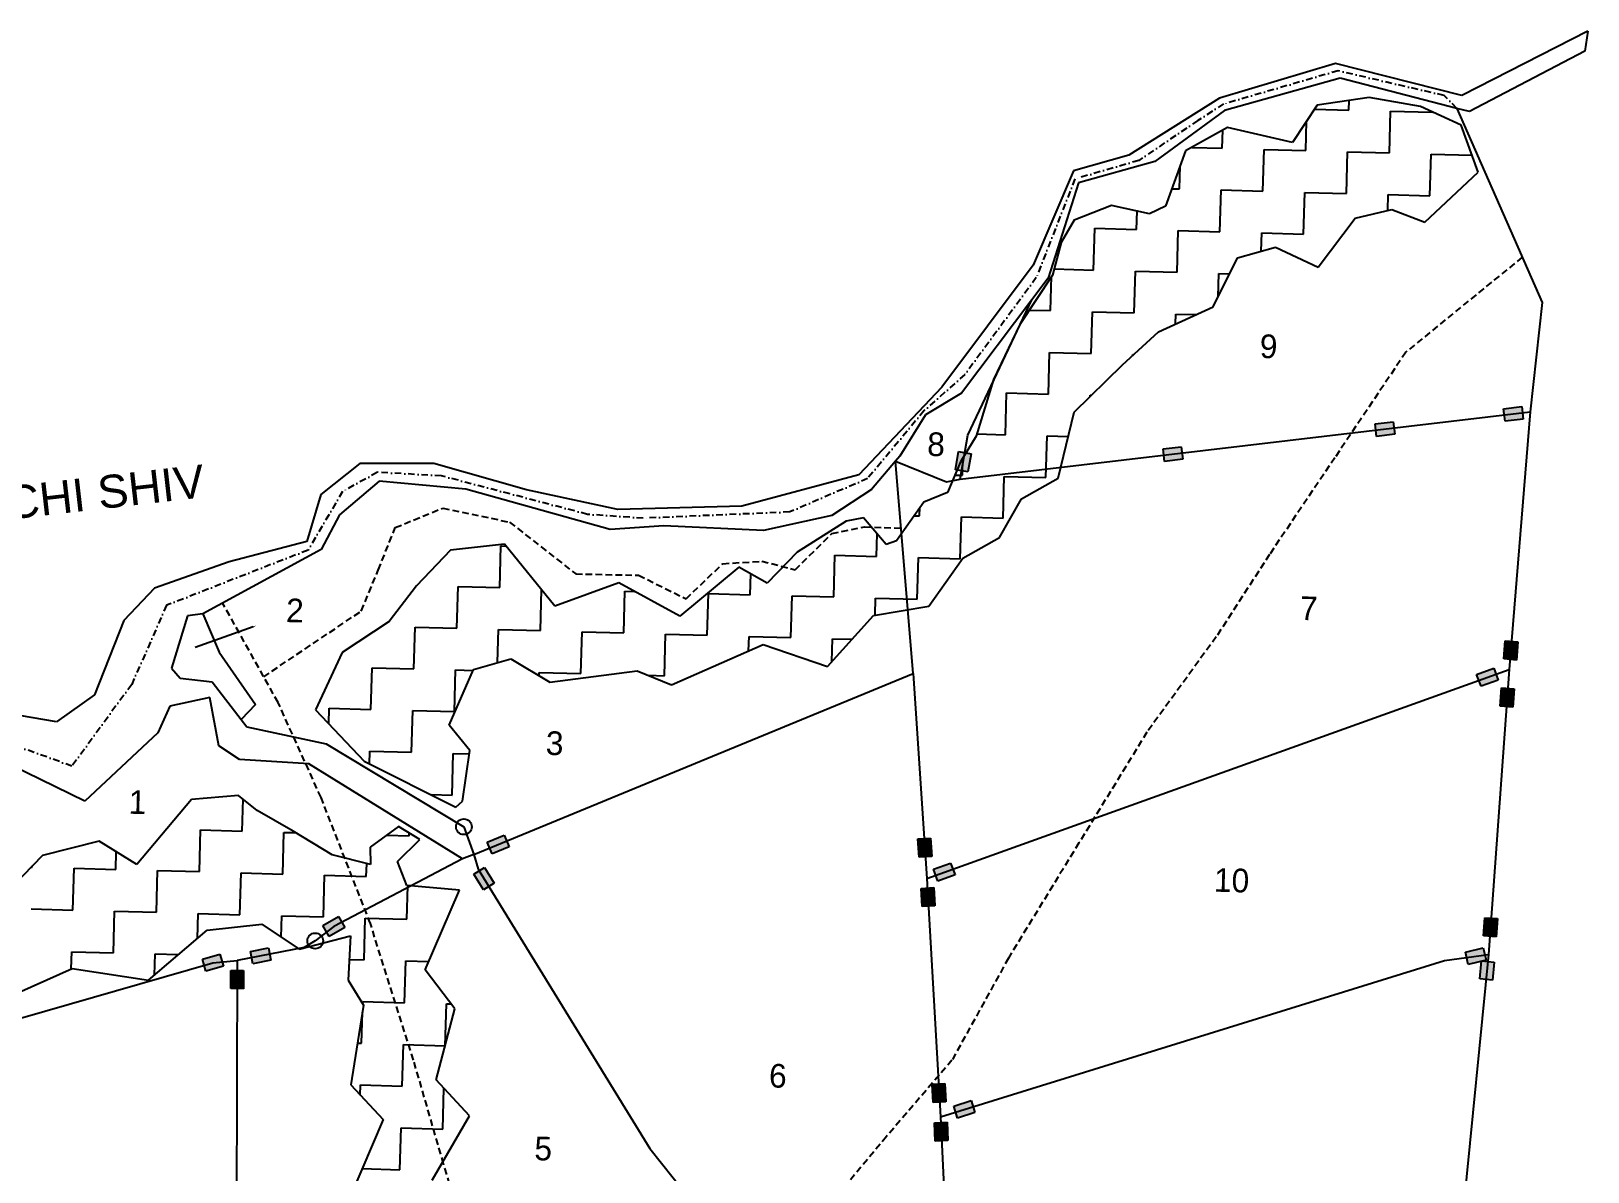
# Model space of a CAD drawing. Header units: feet. Extents: x 313457 to 315611, y 1901048 to 1904510.
# Drawn here: x 314296 to 315472, y 1903648 to 1904510 of the extents above; entities that cross this region are included whole.
import ezdxf

# ---------------------------------------------------------------- set-up
doc = ezdxf.new("R2010")
doc.units = ezdxf.units.FT
doc.header["$MEASUREMENT"] = 0
doc.linetypes.add('DASHDOT', pattern=[1, 0.5, -0.25, 0, -0.25])
doc.linetypes.add('DASHED', pattern=[0.75, 0.5, -0.25])
for name, color, linetype in [('LINE_FOOTPATH', 1, 'DASHED'), ('OFF', 1, 'Continuous'), ('POLY_HATCH', 12, 'Continuous'), ('POLY_PARCEL', 6, 'Continuous'), ('POLY_WATER', 4, 'Continuous'), ('TEXT_MAPOUT', 7, 'Continuous'), ('TEXT_PARCEL', 7, 'Continuous'), ('V_BOUND_LINE', 7, 'Continuous'), ('V_BOUND_STREAM_LINE', 7, 'DASHDOT')]:
    doc.layers.add(name, color=color, linetype=linetype)
doc.styles.get("Standard").update_dxf_attribs({"font": 'arial.ttf'})
doc.styles.add('TEXT_MAP', font='')
doc.styles.get('TEXT_MAP').set_extended_font_data('Kruti Dev 050')

msp = doc.modelspace()

# ---------------------------------------------------------------- hatches: boundary and pattern name
for points in [[(315408.5, 1904225), (315409.7, 1904215.5), (315423.4, 1904217.1), (315422.3, 1904226.6)], [(315326.3, 1904205.7), (315325.2, 1904215.2), (315311.5, 1904213.5), (315312.6, 1904204)], [(315006.4, 1904190.9), (314996.9, 1904192.6), (314994.6, 1904178.9), (315004, 1904177.3)], [(315166.2, 1904186.8), (315165, 1904196.3), (315151.3, 1904194.6), (315152.4, 1904185.1)], [(315408.7, 1904035.9), (315418.2, 1904035.1), (315419.3, 1904048.9), (315409.8, 1904049.6)], [(315404.5, 1904020), (315401.2, 1904029), (315388.2, 1904024.3), (315391.5, 1904015.3)], [(315406, 1904000.2), (315415.6, 1903999.5), (315416.6, 1904013.3), (315407, 1904014)], [(314657.3, 1903893.9), (314653.7, 1903902.7), (314640.9, 1903897.4), (314644.5, 1903888.6)], [(314967.1, 1903886.1), (314976.6, 1903886.7), (314975.7, 1903900.5), (314966.2, 1903899.9)], [(314638, 1903861.5), (314646.2, 1903866.5), (314638.9, 1903878.3), (314630.8, 1903873.3)], [(314994.2, 1903872.7), (314990.9, 1903881.7), (314977.9, 1903877), (314981.2, 1903868)], [(314969.4, 1903848.8), (314978.9, 1903849.4), (314978.1, 1903863.2), (314968.6, 1903862.6)], [(314533.4, 1903833), (314528.6, 1903841.3), (314516.6, 1903834.4), (314521.4, 1903826.1)], [(315393.4, 1903826.6), (315403, 1903825.9), (315404, 1903839.7), (315394.4, 1903840.4)], [(314425.8, 1903809), (314428.4, 1903799.9), (314441.7, 1903803.7), (314439, 1903812.9)], [(314477.5, 1903808.2), (314475.6, 1903817.6), (314462.1, 1903814.9), (314463.9, 1903805.5)], [(315379.7, 1903814.4), (315381.9, 1903805.1), (315395.4, 1903808.2), (315393.2, 1903817.6)], [(315390.6, 1903794.1), (315400.1, 1903793.2), (315401.4, 1903806.9), (315391.9, 1903807.9)], [(314447.1, 1903786.8), (314456.7, 1903786.7), (314456.7, 1903800.6), (314447.1, 1903800.6)], [(314977.8, 1903700.7), (314987.3, 1903701.3), (314986.5, 1903715.1), (314977, 1903714.6)], [(315009.2, 1903693.1), (315006.4, 1903702.2), (314993.2, 1903698.1), (314996, 1903689)], [(314979.3, 1903671.5), (314988.8, 1903672), (314988.2, 1903685.8), (314978.6, 1903685.3)]]:
    msp.add_hatch(color=256).paths.add_polyline_path(points)

# ---------------------------------------------------------------- linework, layer by layer
for p, q in [((315408.5, 1904225), (315422.3, 1904226.6)), ((315409.7, 1904215.5), (315408.5, 1904225)), ((315422.3, 1904226.6), (315423.4, 1904217.1)), ((315311.5, 1904213.5), (315325.2, 1904215.2)), ((315312.6, 1904204), (315311.5, 1904213.5)), ((315325.2, 1904215.2), (315326.3, 1904205.7)), ((315423.4, 1904217.1), (315409.7, 1904215.5)), ((315326.3, 1904205.7), (315312.6, 1904204)), ((314994.6, 1904178.9), (314996.9, 1904192.6)), ((314996.9, 1904192.6), (315006.4, 1904190.9)), ((315006.4, 1904190.9), (315004, 1904177.3)), ((315151.3, 1904194.6), (315165, 1904196.3)), ((315152.4, 1904185.1), (315151.3, 1904194.6)), ((315165, 1904196.3), (315166.2, 1904186.8)), ((315004, 1904177.3), (314994.6, 1904178.9)), ((315166.2, 1904186.8), (315152.4, 1904185.1)), ((315408.7, 1904035.9), (315409.8, 1904049.6)), ((315409.8, 1904049.6), (315419.3, 1904048.9)), ((315419.3, 1904048.9), (315418.2, 1904035.1)), ((315388.2, 1904024.3), (315401.2, 1904029)), ((315391.5, 1904015.3), (315388.2, 1904024.3)), ((315401.2, 1904029), (315404.5, 1904020)), ((315418.2, 1904035.1), (315408.7, 1904035.9)), ((315404.5, 1904020), (315391.5, 1904015.3)), ((315406, 1904000.2), (315407, 1904014)), ((315407, 1904014), (315416.6, 1904013.3)), ((315416.6, 1904013.3), (315415.6, 1903999.5)), ((315415.6, 1903999.5), (315406, 1904000.2)), ((314640.9, 1903897.4), (314653.7, 1903902.7)), ((314644.5, 1903888.6), (314640.9, 1903897.4)), ((314653.7, 1903902.7), (314657.3, 1903893.9)), ((314966.2, 1903899.9), (314975.7, 1903900.5)), ((314967.1, 1903886.1), (314966.2, 1903899.9)), ((314975.7, 1903900.5), (314976.6, 1903886.7)), ((314657.3, 1903893.9), (314644.5, 1903888.6)), ((314976.6, 1903886.7), (314967.1, 1903886.1)), ((314630.8, 1903873.3), (314638.9, 1903878.3)), ((314638, 1903861.5), (314630.8, 1903873.3)), ((314638.9, 1903878.3), (314646.2, 1903866.5)), ((314977.9, 1903877), (314990.9, 1903881.7)), ((314981.2, 1903868), (314977.9, 1903877)), ((314994.2, 1903872.7), (314981.2, 1903868)), ((314990.9, 1903881.7), (314994.2, 1903872.7)), ((314646.2, 1903866.5), (314638, 1903861.5)), ((314968.6, 1903862.6), (314978.1, 1903863.2)), ((314969.4, 1903848.8), (314968.6, 1903862.6)), ((314978.1, 1903863.2), (314978.9, 1903849.4)), ((314978.9, 1903849.4), (314969.4, 1903848.8)), ((314516.6, 1903834.4), (314528.6, 1903841.3)), ((314528.6, 1903841.3), (314533.4, 1903833)), ((315393.4, 1903826.6), (315394.4, 1903840.4)), ((315394.4, 1903840.4), (315404, 1903839.7)), ((315404, 1903839.7), (315403, 1903825.9)), ((314521.4, 1903826.1), (314516.6, 1903834.4)), ((314533.4, 1903833), (314521.4, 1903826.1)), ((315403, 1903825.9), (315393.4, 1903826.6)), ((314425.8, 1903809), (314439, 1903812.9)), ((314439, 1903812.9), (314441.7, 1903803.7)), ((314462.1, 1903814.9), (314475.6, 1903817.6)), ((314463.9, 1903805.5), (314462.1, 1903814.9)), ((314475.6, 1903817.6), (314477.5, 1903808.2)), ((315379.7, 1903814.4), (315393.2, 1903817.6)), ((315381.9, 1903805.1), (315379.7, 1903814.4)), ((315393.2, 1903817.6), (315395.4, 1903808.2)), ((314428.4, 1903799.9), (314425.8, 1903809)), ((314441.7, 1903803.7), (314428.4, 1903799.9)), ((314477.5, 1903808.2), (314463.9, 1903805.5)), ((315395.4, 1903808.2), (315381.9, 1903805.1)), ((315390.6, 1903794.1), (315391.9, 1903807.9)), ((315391.9, 1903807.9), (315401.4, 1903806.9)), ((315401.4, 1903806.9), (315400.1, 1903793.2)), ((314447.1, 1903786.8), (314447.1, 1903800.6)), ((314447.1, 1903800.6), (314456.7, 1903800.6)), ((314456.7, 1903800.6), (314456.7, 1903786.7)), ((315400.1, 1903793.2), (315390.6, 1903794.1)), ((314456.7, 1903786.7), (314447.1, 1903786.8)), ((314977, 1903714.6), (314986.5, 1903715.1)), ((314977.8, 1903700.7), (314977, 1903714.6)), ((314986.5, 1903715.1), (314987.3, 1903701.3)), ((314987.3, 1903701.3), (314977.8, 1903700.7)), ((314993.2, 1903698.1), (315006.4, 1903702.2)), ((314996, 1903689), (314993.2, 1903698.1)), ((315006.4, 1903702.2), (315009.2, 1903693.1)), ((314978.6, 1903685.3), (314988.2, 1903685.8)), ((314979.3, 1903671.5), (314978.6, 1903685.3)), ((314988.2, 1903685.8), (314988.8, 1903672)), ((315009.2, 1903693.1), (314996, 1903689)), ((314988.8, 1903672), (314979.3, 1903671.5))]:
    msp.add_line(p, q)
msp.add_lwpolyline([(314464.1, 1904060.2), (314420.3, 1904044.7)])
for centre in [(314623.2, 1903909.1), (314510.9, 1903822.9)]:
    msp.add_circle(centre, 5.92)
msp.add_solid([(314463.9, 1904060.6), (314466.4, 1904061.1), (314464.2, 1904059.8)])
at = {"layer": 'LINE_FOOTPATH', "ltscale": 10}
for p, q in [((315422.6, 1904339.5), (315334.7, 1904267.8)), ((315334.7, 1904267.8), (315281.1, 1904188)), ((315281.1, 1904188), (315231.7, 1904114.8)), ((314571.4, 1904135.2), (314607.2, 1904149.9)), ((314607.2, 1904149.9), (314657.8, 1904139.3)), ((314558.5, 1904103.1), (314571.4, 1904135.2)), ((314657.8, 1904139.3), (314707.7, 1904100.2)), ((314873.5, 1904103.3), (314901.2, 1904130.8)), ((314901.2, 1904130.8), (314925.8, 1904135.8)), ((314925.8, 1904135.8), (314953.5, 1904134.8)), ((314791, 1904081.4), (314818.7, 1904107.9)), ((314818.7, 1904107.9), (314848.2, 1904109.8)), ((314848.2, 1904109.8), (314873.5, 1904103.3)), ((315231.7, 1904114.8), (315191.5, 1904052.6)), ((314545.7, 1904072.1), (314558.5, 1904103.1)), ((314707.7, 1904100.2), (314755.1, 1904099.2)), ((314755.1, 1904099.2), (314791, 1904081.4)), ((314482.9, 1904003), (314441, 1904078.1)), ((314472, 1904022.5), (314545.7, 1904072.1)), ((315191.5, 1904052.6), (315139.1, 1903980.5)), ((314515.3, 1903931.3), (314482.9, 1904003)), ((315139.1, 1903980.5), (315087.8, 1903896.9)), ((314552.6, 1903836), (314515.3, 1903931.3)), ((315087.8, 1903896.9), (315034.5, 1903809.8)), ((314585.2, 1903732.8), (314552.6, 1903836)), ((315034.5, 1903809.8), (314991.9, 1903732.7)), ((314607.9, 1903654.4), (314585.2, 1903732.8)), ((314991.9, 1903732.7), (314942.4, 1903675)), ((314942.4, 1903675), (314840.2, 1903552.7)), ((314631.7, 1903574.4), (314607.9, 1903654.4))]:
    msp.add_line(p, q, dxfattribs=at)
at = {"layer": 'OFF'}
msp.add_line((315472.2, 1904510.3), (315469.9, 1904495.3), dxfattribs=at)
at = {"layer": 'POLY_HATCH'}
for p, q in [((315307.1, 1904460.1), (315267.7, 1904454.4)), ((315345.7, 1904453.3), (315307.1, 1904460.1)), ((315267.7, 1904454.4), (315249.2, 1904426.2)), ((315376.5, 1904439.3), (315345.7, 1904453.3)), ((315200, 1904437.5), (315168.3, 1904419.8)), ((315249.2, 1904426.2), (315200, 1904437.5)), ((315389.4, 1904403.8), (315376.5, 1904439.3)), ((315168.3, 1904419.8), (315153.2, 1904378.1)), ((315349.1, 1904365.9), (315389.4, 1904403.8)), ((315112.3, 1904378.7), (315084.1, 1904367.4)), ((315141.2, 1904372.2), (315112.3, 1904378.7)), ((315153.2, 1904378.1), (315141.2, 1904372.2)), ((315084.1, 1904367.4), (315074.4, 1904350.7)), ((315268.6, 1904331.9), (315296.5, 1904369)), ((315296.5, 1904369), (315324.1, 1904375.5)), ((315324.1, 1904375.5), (315349.1, 1904365.9)), ((315074.4, 1904350.7), (315067.8, 1904325.9)), ((315207.5, 1904339), (315236.2, 1904347)), ((315236.2, 1904347), (315268.6, 1904331.9)), ((315189.3, 1904302.1), (315207.5, 1904339)), ((315067.8, 1904325.9), (315043.1, 1904288.7)), ((315147.9, 1904283.1), (315189.3, 1904302.1)), ((315043.1, 1904288.7), (315023.2, 1904247.1)), ((315120.8, 1904258.3), (315147.9, 1904283.1)), ((315084.3, 1904222.5), (315120.8, 1904258.3)), ((315023.2, 1904247.1), (315010.1, 1904204.2)), ((315072.2, 1904172.6), (315084.3, 1904222.5)), ((315010.1, 1904204.2), (314998.3, 1904184.9)), ((314998.3, 1904184.9), (314988.5, 1904161.8)), ((315044.3, 1904157), (315072.2, 1904172.6)), ((314970.6, 1904154.5), (314949.9, 1904125.3)), ((314988.5, 1904161.8), (314970.6, 1904154.5)), ((315027.9, 1904127.7), (315044.3, 1904157)), ((314925.1, 1904142.6), (314912.1, 1904140)), ((314942.3, 1904122.5), (314925.1, 1904142.6)), ((314912.1, 1904140), (314874.9, 1904116.6)), ((314654, 1904122.7), (314613, 1904118.2)), ((314692, 1904075.7), (314654, 1904122.7)), ((314949.9, 1904125.3), (314942.3, 1904122.5)), ((315000.1, 1904112), (315027.9, 1904127.7)), ((314613, 1904118.2), (314587.5, 1904091.3)), ((314874.9, 1904116.6), (314852.2, 1904093.3)), ((314974.3, 1904075.9), (315000.1, 1904112)), ((314831, 1904105.4), (314786.4, 1904068.3)), ((314852.2, 1904093.3), (314831, 1904105.4)), ((314587.5, 1904091.3), (314566.9, 1904064.2)), ((314740.3, 1904093.5), (314692, 1904075.7)), ((314786.4, 1904068.3), (314740.3, 1904093.5)), ((314932.7, 1904068.8), (314974.3, 1904075.9)), ((314566.9, 1904064.2), (314531.3, 1904040.7)), ((314897.8, 1904030.2), (314932.7, 1904068.8)), ((314531.3, 1904040.7), (314511.2, 1903997.5)), ((314630.4, 1904028), (314658.6, 1904036.1)), ((314658.6, 1904036.1), (314688.2, 1904018.3)), ((314780.1, 1904016.3), (314849.3, 1904046.9)), ((314849.3, 1904046.9), (314897.8, 1904030.2)), ((314612, 1903985.8), (314630.4, 1904028)), ((314688.2, 1904018.3), (314754.1, 1904027)), ((314754.1, 1904027), (314780.1, 1904016.3)), ((314511.2, 1903997.5), (314547.8, 1903958.6)), ((314627.6, 1903966.8), (314612, 1903985.8)), ((314622.3, 1903928.5), (314627.6, 1903966.8)), ((314547.8, 1903958.6), (314617.2, 1903924)), ((314453, 1903932.7), (314417.4, 1903929.7)), ((314467.2, 1903921.3), (314453, 1903932.7)), ((314417.4, 1903929.7), (314376.2, 1903880.6)), ((314494.2, 1903905.8), (314467.2, 1903921.3)), ((314617.2, 1903924), (314622.3, 1903928.5)), ((314617.2, 1903924), (314617.2, 1903924)), ((314573.9, 1903909.2), (314552.5, 1903893.7)), ((314589.9, 1903899.4), (314573.9, 1903909.2)), ((314347.7, 1903898.3), (314304.9, 1903887.4)), ((314376.2, 1903880.6), (314347.7, 1903898.3)), ((314523.8, 1903888), (314494.2, 1903905.8)), ((314573.1, 1903882.9), (314589.9, 1903899.4)), ((314304.9, 1903887.4), (314282.8, 1903864.6)), ((314552.6, 1903880.5), (314523.8, 1903888)), ((314552.5, 1903893.7), (314552.6, 1903880.5)), ((314580.2, 1903864.7), (314573.1, 1903882.9)), ((314619.9, 1903861.2), (314580.2, 1903864.7)), ((314594, 1903800.9), (314619.9, 1903861.2)), ((314385.1, 1903793.3), (314429.2, 1903831)), ((314429.2, 1903831), (314470.7, 1903835.5)), ((314470.7, 1903835.5), (314498.7, 1903816.7)), ((314498.7, 1903816.7), (314537.7, 1903826.6)), ((314537.7, 1903826.6), (314535.7, 1903793.1)), ((314277.2, 1903779.6), (314327.3, 1903802.1)), ((314327.3, 1903802.1), (314385.1, 1903793.3)), ((314616.3, 1903771.5), (314594, 1903800.9)), ((314535.7, 1903793.1), (314547.5, 1903774.2)), ((314547.5, 1903774.2), (314537.8, 1903714)), ((314602.4, 1903717.9), (314616.3, 1903771.5)), ((314537.8, 1903714), (314562.3, 1903687.8)), ((314627.5, 1903690.6), (314602.4, 1903717.9)), ((314562.3, 1903687.8), (314538.2, 1903631.3)), ((314599.3, 1903642.2), (314627.5, 1903690.6))]:
    msp.add_line(p, q, dxfattribs=at)
at = {"layer": 'POLY_HATCH', "linetype": 'Continuous'}
for p, q in [((315265.7, 1904451.5), (315291.6, 1904450.7)), ((315291.6, 1904450.7), (315291.8, 1904457.9)), ((315322.3, 1904418.3), (315323.1, 1904449.9)), ((315323.1, 1904449.9), (315354.7, 1904449)), ((315354.7, 1904449), (315354.7, 1904449.2)), ((315259.2, 1904420.1), (315259.8, 1904442.4)), ((315196.1, 1904421.8), (315196.5, 1904435.5)), ((315173, 1904422.5), (315196.1, 1904421.8)), ((315226.8, 1904389.4), (315227.6, 1904420.9)), ((315227.6, 1904420.9), (315259.2, 1904420.1)), ((315289.8, 1904387.7), (315290.7, 1904419.2)), ((315290.7, 1904419.2), (315322.3, 1904418.3)), ((315352.9, 1904385.9), (315353.8, 1904417.4)), ((315353.8, 1904417.4), (315384.8, 1904416.6)), ((315163.7, 1904391.2), (315164.2, 1904408.3)), ((315158, 1904391.3), (315163.7, 1904391.2)), ((315194.3, 1904358.7), (315195.2, 1904390.3)), ((315195.2, 1904390.3), (315226.8, 1904389.4)), ((315257.4, 1904357), (315258.3, 1904388.5)), ((315258.3, 1904388.5), (315289.8, 1904387.7)), ((315321, 1904374.8), (315321.4, 1904386.8)), ((315321.4, 1904386.8), (315352.9, 1904385.9)), ((315131.3, 1904360.5), (315131.7, 1904374.4)), ((315098.8, 1904329.8), (315099.7, 1904361.4)), ((315099.7, 1904361.4), (315131.3, 1904360.5)), ((315161.9, 1904328.1), (315162.8, 1904359.6)), ((315162.8, 1904359.6), (315194.3, 1904358.7)), ((315225.5, 1904344), (315225.9, 1904357.9)), ((315225.9, 1904357.9), (315257.4, 1904357)), ((315069.1, 1904330.7), (315098.8, 1904329.8)), ((315066.4, 1904299.2), (315067.1, 1904324.9)), ((315129.5, 1904297.4), (315130.4, 1904329)), ((315130.4, 1904329), (315161.9, 1904328.1)), ((315193, 1904309.6), (315193.5, 1904327.2)), ((315193.5, 1904327.2), (315201.6, 1904327)), ((315050.4, 1904299.6), (315066.4, 1904299.2)), ((315097.1, 1904266.8), (315098, 1904298.3)), ((315098, 1904298.3), (315129.5, 1904297.4)), ((315160.8, 1904289.1), (315161.1, 1904296.5)), ((315161.1, 1904296.5), (315176.2, 1904296.1)), ((315033.5, 1904268.5), (315034, 1904268.5)), ((315034, 1904268.5), (315034.1, 1904269.8)), ((315064.7, 1904236.1), (315065.6, 1904267.6)), ((315065.6, 1904267.6), (315097.1, 1904266.8)), ((315128.6, 1904265.9), (315129, 1904265.9)), ((315128.6, 1904265.5), (315128.6, 1904265.9)), ((315032.3, 1904205.4), (315033.1, 1904237)), ((315033.1, 1904237), (315064.7, 1904236.1)), ((315096.2, 1904235.2), (315097.2, 1904235.2)), ((315096.2, 1904234.2), (315096.2, 1904235.2)), ((315010.7, 1904206), (315032.3, 1904205.4)), ((315062.9, 1904173), (315063.8, 1904204.6)), ((315063.8, 1904204.6), (315079.8, 1904204.1)), ((314999.8, 1904174.8), (315000.2, 1904188)), ((314994.1, 1904174.9), (314999.8, 1904174.8)), ((315030.5, 1904142.4), (315031.4, 1904173.9)), ((315031.4, 1904173.9), (315062.9, 1904173)), ((314963.3, 1904144.2), (314967.4, 1904144.1)), ((314967.4, 1904144.1), (314967.6, 1904150.3)), ((314998.1, 1904111.7), (314999, 1904143.2)), ((314999, 1904143.2), (315030.5, 1904142.4)), ((314935, 1904113.4), (314935.5, 1904130.4)), ((314650.3, 1904089.8), (314651.2, 1904121.3)), ((314651.2, 1904121.3), (314655.2, 1904121.2)), ((314902.6, 1904082.8), (314903.5, 1904114.3)), ((314903.5, 1904114.3), (314935, 1904113.4)), ((314965.7, 1904081), (314966.6, 1904112.6)), ((314966.6, 1904112.6), (314998.1, 1904111.7)), ((314839.5, 1904084.5), (314840, 1904100.3)), ((314617.9, 1904059.1), (314618.8, 1904090.7)), ((314618.8, 1904090.7), (314650.3, 1904089.8)), ((314681, 1904057.4), (314681.8, 1904088.3)), ((314744, 1904055.6), (314744.9, 1904087.2)), ((314744.9, 1904087.2), (314752.2, 1904087)), ((314807.1, 1904053.9), (314808, 1904085.4)), ((314808, 1904085.4), (314839.5, 1904084.5)), ((314870.2, 1904052.1), (314871.1, 1904083.7)), ((314871.1, 1904083.7), (314902.6, 1904082.8)), ((314933.8, 1904069), (314934.1, 1904081.9)), ((314934.1, 1904081.9), (314965.7, 1904081)), ((314585.5, 1904028.5), (314586.3, 1904060)), ((314586.3, 1904060), (314617.9, 1904059.1)), ((314648.7, 1904033.2), (314649.4, 1904058.3)), ((314649.4, 1904058.3), (314681, 1904057.4)), ((314711.6, 1904025), (314712.5, 1904056.5)), ((314712.5, 1904056.5), (314744, 1904055.6)), ((314774.7, 1904023.2), (314775.6, 1904054.7)), ((314775.6, 1904054.7), (314807.1, 1904053.9)), ((314838.3, 1904042.1), (314838.6, 1904053)), ((314838.6, 1904053), (314870.2, 1904052.1)), ((314901.2, 1904034.1), (314901.7, 1904051.2)), ((314901.7, 1904051.2), (314916.4, 1904050.8)), ((314553, 1903997.8), (314553.9, 1904029.3)), ((314553.9, 1904029.3), (314585.5, 1904028.5)), ((314616.1, 1903996.1), (314617, 1904027.6)), ((314617, 1904027.6), (314630.1, 1904027.2)), ((314680, 1904023.3), (314680.1, 1904025.8)), ((314680.1, 1904025.8), (314711.6, 1904025)), ((314762.4, 1904023.6), (314774.7, 1904023.2)), ((314521.2, 1903986.9), (314521.5, 1903998.7)), ((314521.5, 1903998.7), (314553, 1903997.8)), ((314583.7, 1903965.4), (314584.6, 1903996.9)), ((314584.6, 1903996.9), (314616.1, 1903996.1)), ((314551.9, 1903956.5), (314552.2, 1903966.3)), ((314552.2, 1903966.3), (314583.7, 1903965.4)), ((314614.4, 1903933), (314615.2, 1903964.5)), ((314615.2, 1903964.5), (314627.3, 1903964.2)), ((314598.4, 1903933.4), (314614.4, 1903933)), ((314455.8, 1903905.8), (314456.5, 1903929.9)), ((314423.4, 1903875.2), (314424.3, 1903906.7)), ((314424.3, 1903906.7), (314455.8, 1903905.8)), ((314486.5, 1903873.4), (314487.3, 1903904.9)), ((314487.3, 1903904.9), (314496, 1903904.7)), ((314565, 1903902.8), (314582, 1903902.3)), ((314582, 1903902.3), (314582, 1903904.2)), ((314360.3, 1903876.9), (314360.7, 1903890.2)), ((314296.4, 1903878.7), (314297.2, 1903878.7)), ((314297.2, 1903878.7), (314297.2, 1903879.5)), ((314327.9, 1903846.2), (314328.8, 1903877.8)), ((314328.8, 1903877.8), (314360.3, 1903876.9)), ((314391, 1903844.5), (314391.8, 1903876)), ((314391.8, 1903876), (314423.4, 1903875.2)), ((314454, 1903842.7), (314454.9, 1903874.3)), ((314454.9, 1903874.3), (314486.5, 1903873.4)), ((314517.1, 1903841), (314518, 1903872.5)), ((314518, 1903872.5), (314549.5, 1903871.6)), ((314549.5, 1903871.6), (314549.8, 1903881.2)), ((314580.2, 1903839.2), (314580.9, 1903864.6)), ((314296.3, 1903847.1), (314327.9, 1903846.2)), ((314358.6, 1903813.8), (314359.4, 1903845.4)), ((314359.4, 1903845.4), (314391, 1903844.5)), ((314422, 1903824.8), (314422.5, 1903843.6)), ((314422.5, 1903843.6), (314454, 1903842.7)), ((314485.1, 1903825.8), (314485.6, 1903841.9)), ((314485.6, 1903841.9), (314517.1, 1903841)), ((314547.8, 1903808.6), (314548.7, 1903840.1)), ((314548.7, 1903840.1), (314580.2, 1903839.2)), ((314326.7, 1903801.8), (314327, 1903814.7)), ((314327, 1903814.7), (314358.6, 1903813.8)), ((314389.6, 1903797.1), (314390.1, 1903813)), ((314390.1, 1903813), (314407.5, 1903812.5)), ((314536.6, 1903808.9), (314547.8, 1903808.6)), ((314578.4, 1903776.2), (314579.3, 1903807.7)), ((314579.3, 1903807.7), (314596.7, 1903807.2)), ((314546, 1903745.5), (314546.7, 1903769)), ((314546.9, 1903777), (314578.4, 1903776.2)), ((314546.9, 1903775.3), (314546.9, 1903777)), ((314609.1, 1903743.7), (314610, 1903775.3)), ((314610, 1903775.3), (314613.5, 1903775.2)), ((314542.9, 1903745.6), (314546, 1903745.5)), ((314576.7, 1903713.1), (314577.6, 1903744.6)), ((314577.6, 1903744.6), (314609.1, 1903743.7)), ((314544.9, 1903706.4), (314545.2, 1903714)), ((314545.2, 1903714), (314576.7, 1903713.1)), ((314607.4, 1903680.7), (314608.2, 1903711.6)), ((314574.9, 1903650), (314575.8, 1903681.5)), ((314575.8, 1903681.5), (314607.4, 1903680.7)), ((314546.5, 1903650.8), (314574.9, 1903650))]:
    msp.add_line(p, q, dxfattribs=at)
at = {"layer": 'POLY_PARCEL'}
for p, q in [((315004, 1904205.1), (315052.2, 1904307.3)), ((314998.2, 1904171.7), (315428.6, 1904222.6)), ((314998.2, 1904171.7), (315004, 1904205.1)), ((314949.3, 1904185.5), (314987.8, 1904169.8)), ((314962.7, 1904024.9), (314949.3, 1904185.5)), ((314987.8, 1904169.8), (314998.2, 1904171.7)), ((314426, 1904069.9), (314438.3, 1904041)), ((314438.3, 1904041), (314465.9, 1904001.4)), ((314630.7, 1903888.1), (314962.7, 1904024.9)), ((314962.7, 1904024.9), (314972.9, 1903870.1)), ((314972.9, 1903870.1), (315412.8, 1904028)), ((314465.9, 1904001.4), (314455.1, 1903990.1)), ((314622.1, 1903884.8), (314525, 1903833.7)), ((314630.7, 1903888.1), (314634.1, 1903877)), ((314634.1, 1903877), (314763.8, 1903666.1)), ((314972.9, 1903870.1), (314983.2, 1903690)), ((314525, 1903833.7), (314510.9, 1903822.9)), ((314502.6, 1903818), (314451.9, 1903808)), ((314510.9, 1903822.9), (314502.6, 1903818)), ((315363.9, 1903808.1), (315397.2, 1903812.7)), ((314183.4, 1903734.5), (314433.7, 1903806.4)), ((314433.7, 1903806.4), (314451.9, 1903808)), ((314451.9, 1903808), (314451.2, 1903498.7)), ((314983.2, 1903690), (315363.9, 1903808.1)), ((314983.2, 1903690), (314994.3, 1903460.7)), ((314763.8, 1903666.1), (314877.8, 1903522.1))]:
    msp.add_line(p, q, dxfattribs=at)
at = {"layer": 'POLY_WATER'}
for p, q in [((315472.2, 1904510.3), (315376.9, 1904461.6)), ((315469.9, 1904495.3), (315382.8, 1904449.6)), ((315281.6, 1904486), (315193.9, 1904459.8)), ((315376.9, 1904461.6), (315281.6, 1904486)), ((315285, 1904474.8), (315197.8, 1904450.4)), ((315373.3, 1904452), (315285, 1904474.8)), ((315193.9, 1904459.8), (315125.6, 1904416.7)), ((315197.8, 1904450.4), (315145.1, 1904411.9)), ((315382.8, 1904449.6), (315373.3, 1904452)), ((315125.6, 1904416.7), (315083.6, 1904404.8)), ((315083.6, 1904404.8), (315053.1, 1904333.6)), ((315145.1, 1904411.9), (315087.4, 1904395.8)), ((315087.4, 1904395.8), (315064.6, 1904323.7)), ((315053.1, 1904333.6), (314984.3, 1904241.2)), ((315064.6, 1904323.7), (315052.2, 1904307.3)), ((315052.2, 1904307.3), (314999, 1904236.7)), ((314984.3, 1904241.2), (314921.6, 1904175.1)), ((314999, 1904236.7), (314972, 1904220.3)), ((314972, 1904220.3), (314952.4, 1904189.1)), ((314952.4, 1904189.1), (314949.3, 1904185.5)), ((314544.7, 1904183.6), (314515.2, 1904160.1)), ((314600.5, 1904183.5), (314544.7, 1904183.6)), ((314670.5, 1904163.6), (314600.5, 1904183.5)), ((314949.3, 1904185.5), (314931.2, 1904164)), ((314559.2, 1904170.4), (314529.2, 1904144.8)), ((314624.8, 1904164.3), (314559.2, 1904170.4)), ((314921.6, 1904175.1), (314833.2, 1904151.5)), ((314515.2, 1904160.1), (314504.5, 1904124.7)), ((314733.7, 1904133.8), (314624.8, 1904164.3)), ((314739.5, 1904148.8), (314670.5, 1904163.6)), ((314931.2, 1904164), (314901.1, 1904144.4)), ((314529.2, 1904144.8), (314515.4, 1904118.7)), ((314833.2, 1904151.5), (314739.5, 1904148.8)), ((314901.1, 1904144.4), (314849.6, 1904133.1)), ((314774.3, 1904136.5), (314733.7, 1904133.8)), ((314849.6, 1904133.1), (314774.3, 1904136.5)), ((314515.4, 1904118.7), (314426, 1904069.9)), ((314504.5, 1904124.7), (314445.9, 1904109.4)), ((314445.9, 1904109.4), (314389.6, 1904089.4)), ((314389.6, 1904089.4), (314366.3, 1904065.1)), ((314366.3, 1904065.1), (314344.1, 1904008.8)), ((314414.4, 1904068.5), (314402.3, 1904029)), ((314426, 1904069.9), (314414.4, 1904068.5)), ((314402.3, 1904029), (314408.8, 1904021.4)), ((314408.8, 1904021.4), (314433.1, 1904018.6)), ((314433.1, 1904018.6), (314455.1, 1903990.1)), ((314315.4, 1903988.3), (314228.5, 1904003.2)), ((314344.1, 1904008.8), (314315.4, 1903988.3)), ((314431.3, 1904006.9), (314401.1, 1904000.3)), ((314438.1, 1903970.4), (314431.3, 1904006.9)), ((314401.1, 1904000.3), (314392.1, 1903980.1)), ((314455.1, 1903990.1), (314459.3, 1903984.7)), ((314392.1, 1903980.1), (314337, 1903928.4)), ((314459.3, 1903984.7), (314519.1, 1903971.9)), ((314453.8, 1903960), (314438.1, 1903970.4)), ((314519.1, 1903971.9), (314623.2, 1903909.1)), ((314337, 1903928.4), (314264.1, 1903963.9)), ((314506, 1903956.8), (314453.8, 1903960)), ((314622.1, 1903884.8), (314506, 1903956.8)), ((314623.2, 1903909.1), (314630.7, 1903888.1)), ((314630.7, 1903888.1), (314622.1, 1903884.8))]:
    msp.add_line(p, q, dxfattribs=at)
at = {"layer": 'V_BOUND_LINE'}
for p, q in [((315373.3, 1904452), (315437.6, 1904305.4)), ((315437.6, 1904305.4), (315428.6, 1904222.6)), ((315428.6, 1904222.6), (315412.8, 1904028)), ((315412.8, 1904028), (315397.2, 1903812.7)), ((315397.2, 1903812.7), (315369, 1903528.2))]:
    msp.add_line(p, q, dxfattribs=at)
at = {"layer": 'V_BOUND_STREAM_LINE', "ltscale": 10}
for p, q in [((315283.6, 1904480.4), (315197.1, 1904455.3)), ((315363.6, 1904461.7), (315283.6, 1904480.4)), ((315373.3, 1904452), (315363.6, 1904461.7)), ((315197.1, 1904455.3), (315177.6, 1904442.8)), ((315177.6, 1904442.8), (315133, 1904412.6)), ((315133, 1904412.6), (315084.8, 1904398.7)), ((315084.8, 1904398.7), (315055.6, 1904324.2)), ((315055.6, 1904324.2), (315001.7, 1904250.8)), ((315001.7, 1904250.8), (314970.9, 1904223.6)), ((314970.9, 1904223.6), (314928.2, 1904172.3)), ((314557.9, 1904177), (314531.6, 1904162.5)), ((314606.2, 1904174.3), (314557.9, 1904177)), ((314716.7, 1904145.2), (314606.2, 1904174.3)), ((314928.2, 1904172.3), (314869.3, 1904147)), ((314531.6, 1904162.5), (314505.5, 1904118.2)), ((314758.7, 1904142.3), (314716.7, 1904145.2)), ((314869.3, 1904147), (314758.7, 1904142.3)), ((314505.5, 1904118.2), (314398.7, 1904076.5)), ((314398.7, 1904076.5), (314372.3, 1904016.7)), ((314372.3, 1904016.7), (314327.2, 1903955)), ((314327.2, 1903955), (314248.9, 1903983.2))]:
    msp.add_line(p, q, dxfattribs=at)

# ---------------------------------------------------------------- texts
at = {"layer": 'TEXT_MAPOUT'}
msp.add_text('MAUJE REEL CHI SHIV', height=24.844, rotation=6.5323, dxfattribs=at).set_placement((314053, 1904115.3))
at = {"layer": 'TEXT_PARCEL', "style": 'TEXT_MAP'}
for s, height, p in [('9', 17.9, (315224.2, 1904263.4)), ('8', 17.9, (314973, 1904189.4)), ('7', 17.9, (315254.5, 1904065.4)), ('2', 17.9, (314488.7, 1904063.8)), ('3', 17.9, (314684.9, 1903963.5)), ('1', 17.9, (314369.8, 1903919)), ('10', 17.89, (315189.6, 1903860.1)), ('6', 17.9, (314853.5, 1903712.2)), ('5', 17.9, (314676.3, 1903657.2))]:
    msp.add_text(s, height=height, rotation=358.4082, dxfattribs=at).set_placement(p)

doc.saveas('drawing.dxf')
